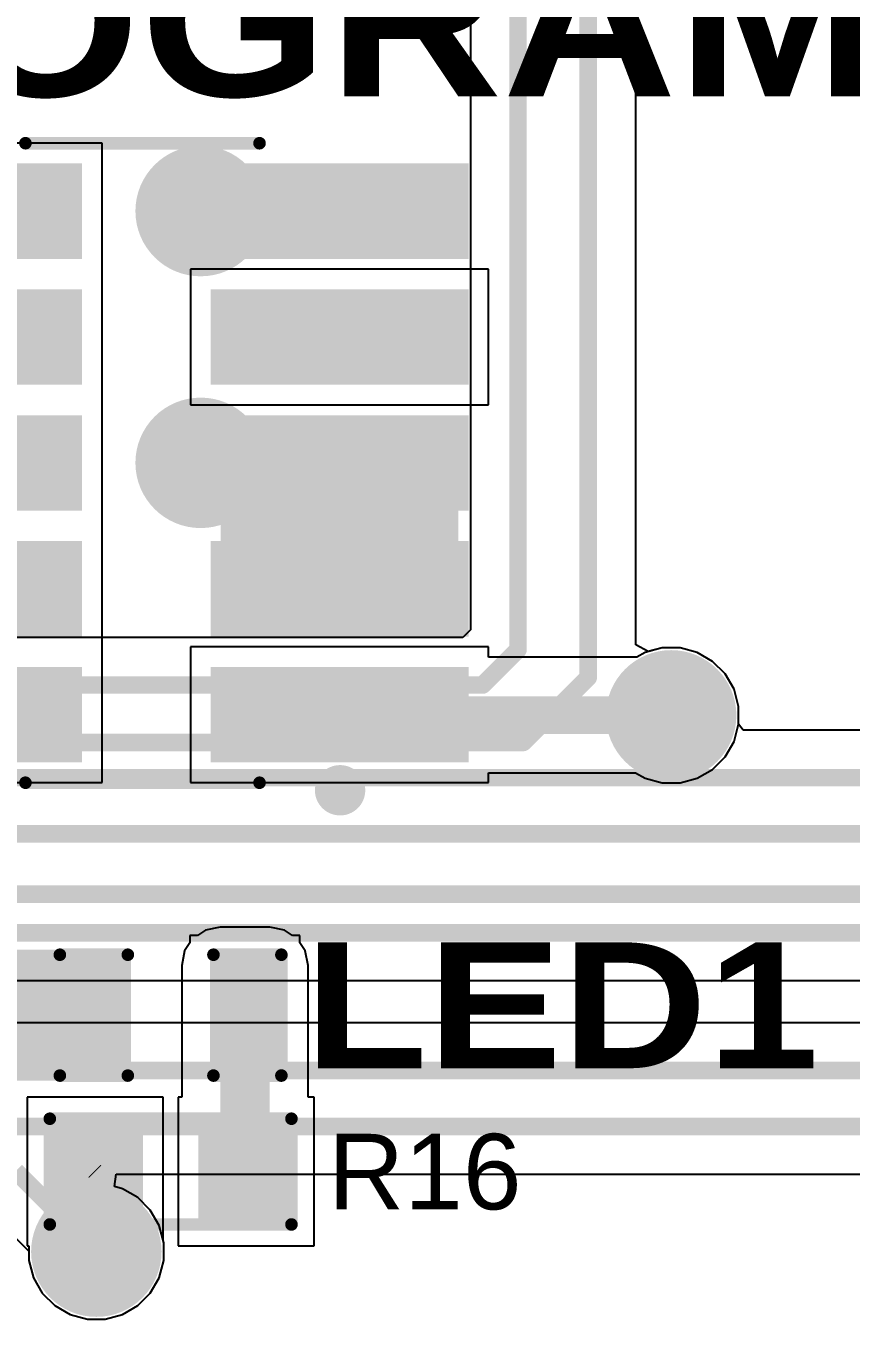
# Model space of a CAD drawing. Header units: inches. Extents: x -0.14 to 3.84, y -0.14 to 3.05.
# Drawn here: x 2.882 to 3.21, y 1.461 to 1.975 of the extents above; entities that cross this region are included whole.
import ezdxf

# ---------------------------------------------------------------- set-up
doc = ezdxf.new("R2010")
doc.units = ezdxf.units.IN
doc.header["$MEASUREMENT"] = 0
for name, color, linetype in [('Bottom Layer', 5, 'Continuous'), ('Bottom Solder', 6, 'Continuous'), ('Ground Layer', 76, 'Continuous'), ('Power Layer', 16, 'Continuous'), ('Top Layer', 1, 'Continuous'), ('Top Overlay', 2, 'Continuous'), ('Top Paste', 8, 'Continuous'), ('Top Solder', 216, 'Continuous'), ('Via Holes', 16, 'Continuous')]:
    doc.layers.add(name, color=color, linetype=linetype)
doc.styles.add('Arial', font='', dxfattribs={"height": 0.2})
doc.styles.add('Arial Black_Bold', font='', dxfattribs={"height": 0.2})
doc.styles.get('Arial').set_extended_font_data('Arial')
doc.styles.get('Arial Black_Bold').set_extended_font_data('Arial Black', bold=True)

# ---------------------------------------------------------------- blocks, each defined once
blk = doc.blocks.new('R___0603_60')
at = {"layer": 'Top Layer'}
for points in [[(-0.015, 0.0175), (-0.015, -0.0175), (-0.045, -0.0175), (-0.045, 0.0175)], [(0.045, 0.0175), (0.045, -0.0175), (0.015, -0.0175), (0.015, 0.0175)]]:
    blk.add_hatch(color=1, dxfattribs=at).paths.add_polyline_path(points)
at = {"layer": 'Top Paste'}
for points in [[(-0.015, 0.0175), (-0.015, -0.0175), (-0.045, -0.0175), (-0.045, 0.0175)], [(0.045, 0.0175), (0.045, -0.0175), (0.015, -0.0175), (0.015, 0.0175)]]:
    blk.add_hatch(color=8, dxfattribs=at).paths.add_polyline_path(points)
at = {"layer": 'Top Solder'}
for points in [[(-0.011, 0.0215), (-0.011, -0.0215), (-0.049, -0.0215), (-0.049, 0.0215)], [(0.049, 0.0215), (0.049, -0.0215), (0.011, -0.0215), (0.011, 0.0215)]]:
    blk.add_hatch(color=216, dxfattribs=at).paths.add_polyline_path(points)
at = {"layer": 'Top Overlay'}
for points in [[(-0.048, 0.021, 0.005, 0.005, 0), (0.048, 0.021, 0.005, 0.005, 0)], [(-0.048, -0.021, 0.005, 0.005, 0), (-0.048, 0.021, 0.005, 0.005, 0)], [(0.048, -0.021, 0.005, 0.005, 0), (0.048, 0.021, 0.005, 0.005, 0)], [(-0.048, -0.021, 0.005, 0.005, 0), (0.048, -0.021, 0.005, 0.005, 0)]]:
    blk.add_lwpolyline(points, format="xyseb", dxfattribs=at)
for points in [[(-0.04925, 0.021, 0.0025, 0.0025, 1), (-0.04675, 0.021, 0.0025, 0.0025, 1)], [(-0.04925, 0.021, 0.0025, 0.0025, 1), (-0.04675, 0.021, 0.0025, 0.0025, 1)], [(0.04675, 0.021, 0.0025, 0.0025, 1), (0.04925, 0.021, 0.0025, 0.0025, 1)], [(0.04675, 0.021, 0.0025, 0.0025, 1), (0.04925, 0.021, 0.0025, 0.0025, 1)], [(-0.04925, -0.021, 0.0025, 0.0025, 1), (-0.04675, -0.021, 0.0025, 0.0025, 1)], [(-0.04925, -0.021, 0.0025, 0.0025, 1), (-0.04675, -0.021, 0.0025, 0.0025, 1)], [(0.04675, -0.021, 0.0025, 0.0025, 1), (0.04925, -0.021, 0.0025, 0.0025, 1)], [(0.04675, -0.021, 0.0025, 0.0025, 1), (0.04925, -0.021, 0.0025, 0.0025, 1)]]:
    blk.add_lwpolyline(points, format="xyseb", close=True, dxfattribs=at)
blk = doc.blocks.new('LED_0603_76')
at = {"layer": 'Top Layer'}
for points in [[(-0.03937, 0.01969), (-0.01968, 0.01969), (-0.01968, -0.01968), (-0.03937, -0.01968)], [(0.01968, 0.01969), (0.03937, 0.01969), (0.03937, -0.01968), (0.01968, -0.01968)]]:
    blk.add_hatch(color=1, dxfattribs=at).paths.add_polyline_path(points)
at = {"layer": 'Top Overlay'}
blk.add_hatch(color=2, dxfattribs=at).paths.add_polyline_path([(0.044, -0.026), (0.069, -0.026), (0.069, 0.026), (0.044, 0.026)])
at = {"layer": 'Top Paste'}
for points in [[(-0.03937, 0.01969), (-0.01968, 0.01969), (-0.01968, -0.01968), (-0.03937, -0.01968)], [(0.01968, 0.01969), (0.03937, 0.01969), (0.03937, -0.01968), (0.01968, -0.01968)]]:
    blk.add_hatch(color=8, dxfattribs=at).paths.add_polyline_path(points)
at = {"layer": 'Top Solder'}
for points in [[(-0.04337, 0.02369), (-0.01568, 0.02369), (-0.01568, -0.02368), (-0.04337, -0.02368)], [(0.01568, 0.02369), (0.04337, 0.02369), (0.04337, -0.02368), (0.01568, -0.02368)]]:
    blk.add_hatch(color=216, dxfattribs=at).paths.add_polyline_path(points)
at = {"layer": 'Top Overlay'}
for points in [[(-0.017, 0.024, 0.005, 0.005, 0), (-0.044, 0.024, 0.005, 0.005, 0)], [(-0.044, 0.024, 0.005, 0.005, 0), (-0.044, -0.024, 0.005, 0.005, 0)], [(0.044, 0.024, 0.005, 0.005, 0), (0.017, 0.024, 0.005, 0.005, 0)], [(0.044, 0.024, 0.005, 0.005, 0), (0.044, -0.024, 0.005, 0.005, 0)], [(-0.017, -0.024, 0.005, 0.005, 0), (-0.044, -0.024, 0.005, 0.005, 0)], [(0.044, -0.024, 0.005, 0.005, 0), (0.017, -0.024, 0.005, 0.005, 0)]]:
    blk.add_lwpolyline(points, format="xyseb", dxfattribs=at)
for points in [[(-0.04525, 0.024, 0.0025, 0.0025, 1), (-0.04275, 0.024, 0.0025, 0.0025, 1)], [(-0.04525, 0.024, 0.0025, 0.0025, 1), (-0.04275, 0.024, 0.0025, 0.0025, 1)], [(-0.01825, 0.024, 0.0025, 0.0025, 1), (-0.01575, 0.024, 0.0025, 0.0025, 1)], [(0.01575, 0.024, 0.0025, 0.0025, 1), (0.01825, 0.024, 0.0025, 0.0025, 1)], [(0.04275, 0.024, 0.0025, 0.0025, 1), (0.04525, 0.024, 0.0025, 0.0025, 1)], [(0.04275, 0.024, 0.0025, 0.0025, 1), (0.04525, 0.024, 0.0025, 0.0025, 1)], [(-0.04525, -0.024, 0.0025, 0.0025, 1), (-0.04275, -0.024, 0.0025, 0.0025, 1)], [(-0.04525, -0.024, 0.0025, 0.0025, 1), (-0.04275, -0.024, 0.0025, 0.0025, 1)], [(-0.01825, -0.024, 0.0025, 0.0025, 1), (-0.01575, -0.024, 0.0025, 0.0025, 1)], [(0.01575, -0.024, 0.0025, 0.0025, 1), (0.01825, -0.024, 0.0025, 0.0025, 1)], [(0.04275, -0.024, 0.0025, 0.0025, 1), (0.04525, -0.024, 0.0025, 0.0025, 1)], [(0.04275, -0.024, 0.0025, 0.0025, 1), (0.04525, -0.024, 0.0025, 0.0025, 1)]]:
    blk.add_lwpolyline(points, format="xyseb", close=True, dxfattribs=at)
at = {"layer": 'Top Overlay', "style": 'Arial Black_Bold'}
blk.add_text('LED1', height=0.05, rotation=-180, dxfattribs=at).set_placement((-0.05326, 0.02108))
blk = doc.blocks.new('20021121_00010C4LF__85')
at = {"layer": 'Top Layer'}
for points in [[(-0.11496, 0.12402), (-0.08504, 0.12402), (-0.08504, 0.02953), (-0.11496, 0.02953)], [(-0.06496, 0.12402), (-0.03504, 0.12402), (-0.03504, 0.02953), (-0.06496, 0.02953)], [(-0.01496, 0.12402), (0.01496, 0.12402), (0.01496, 0.02953), (-0.01496, 0.02953)], [(0.03504, 0.12402), (0.06496, 0.12402), (0.06496, 0.02953), (0.03504, 0.02953)], [(0.08504, 0.12402), (0.11496, 0.12402), (0.11496, 0.02953), (0.08504, 0.02953)], [(-0.11496, -0.02953), (-0.08504, -0.02953), (-0.08504, -0.12402), (-0.11496, -0.12402)], [(-0.06496, -0.02953), (-0.03504, -0.02953), (-0.03504, -0.12402), (-0.06496, -0.12402)], [(-0.01496, -0.02953), (0.01496, -0.02953), (0.01496, -0.12402), (-0.01496, -0.12402)], [(0.03504, -0.02953), (0.06496, -0.02953), (0.06496, -0.12402), (0.03504, -0.12402)], [(0.08504, -0.02953), (0.11496, -0.02953), (0.11496, -0.12402), (0.08504, -0.12402)]]:
    blk.add_hatch(color=1, dxfattribs=at).paths.add_polyline_path(points)
at = {"layer": 'Top Paste'}
for points in [[(-0.11496, 0.12402), (-0.08504, 0.12402), (-0.08504, 0.02953), (-0.11496, 0.02953)], [(-0.06496, 0.12402), (-0.03504, 0.12402), (-0.03504, 0.02953), (-0.06496, 0.02953)], [(-0.01496, 0.12402), (0.01496, 0.12402), (0.01496, 0.02953), (-0.01496, 0.02953)], [(0.03504, 0.12402), (0.06496, 0.12402), (0.06496, 0.02953), (0.03504, 0.02953)], [(0.08504, 0.12402), (0.11496, 0.12402), (0.11496, 0.02953), (0.08504, 0.02953)], [(-0.11496, -0.02953), (-0.08504, -0.02953), (-0.08504, -0.12402), (-0.11496, -0.12402)], [(-0.06496, -0.02953), (-0.03504, -0.02953), (-0.03504, -0.12402), (-0.06496, -0.12402)], [(-0.01496, -0.02953), (0.01496, -0.02953), (0.01496, -0.12402), (-0.01496, -0.12402)], [(0.03504, -0.02953), (0.06496, -0.02953), (0.06496, -0.12402), (0.03504, -0.12402)], [(0.08504, -0.02953), (0.11496, -0.02953), (0.11496, -0.12402), (0.08504, -0.12402)]]:
    blk.add_hatch(color=8, dxfattribs=at).paths.add_polyline_path(points)
at = {"layer": 'Top Solder'}
for points in [[(-0.11896, 0.12802), (-0.08104, 0.12802), (-0.08104, 0.02553), (-0.11896, 0.02553)], [(-0.06896, 0.12802), (-0.03104, 0.12802), (-0.03104, 0.02553), (-0.06896, 0.02553)], [(-0.01896, 0.12802), (0.01896, 0.12802), (0.01896, 0.02553), (-0.01896, 0.02553)], [(0.03104, 0.12802), (0.06896, 0.12802), (0.06896, 0.02553), (0.03104, 0.02553)], [(0.08104, 0.12802), (0.11896, 0.12802), (0.11896, 0.02553), (0.08104, 0.02553)], [(-0.11896, -0.02553), (-0.08104, -0.02553), (-0.08104, -0.12802), (-0.11896, -0.12802)], [(-0.06896, -0.02553), (-0.03104, -0.02553), (-0.03104, -0.12802), (-0.06896, -0.12802)], [(-0.01896, -0.02553), (0.01896, -0.02553), (0.01896, -0.12802), (-0.01896, -0.12802)], [(0.03104, -0.02553), (0.06896, -0.02553), (0.06896, -0.12802), (0.03104, -0.12802)], [(0.08104, -0.02553), (0.11896, -0.02553), (0.11896, -0.12802), (0.08104, -0.12802)]]:
    blk.add_hatch(color=216, dxfattribs=at).paths.add_polyline_path(points)
at = {"layer": 'Top Overlay'}
for points in [[(-0.127, 0.048, 0.005, 0.005, 0), (-0.127, -0.045, 0.005, 0.005, 0)], [(0.127, 0.048, 0.005, 0.005, 0), (0.127, -0.045, 0.005, 0.005, 0)]]:
    blk.add_lwpolyline(points, format="xyseb", dxfattribs=at)
for points in [[(-0.12825, 0.048, 0.0025, 0.0025, 1), (-0.12575, 0.048, 0.0025, 0.0025, 1)], [(0.12575, 0.048, 0.0025, 0.0025, 1), (0.12825, 0.048, 0.0025, 0.0025, 1)], [(-0.12825, -0.045, 0.0025, 0.0025, 1), (-0.12575, -0.045, 0.0025, 0.0025, 1)], [(0.12575, -0.045, 0.0025, 0.0025, 1), (0.12825, -0.045, 0.0025, 0.0025, 1)], [(-0.125, -0.077, 0.01, 0.01, 1), (-0.135, -0.077, 0.01, 0.01, 1)], [(-0.1375, -0.077, 0.005, 0.005, 1), (-0.1325, -0.077, 0.005, 0.005, 1)], [(-0.1275, -0.077, 0.005, 0.005, 1), (-0.1225, -0.077, 0.005, 0.005, 1)]]:
    blk.add_lwpolyline(points, format="xyseb", close=True, dxfattribs=at)

msp = doc.modelspace()

# ---------------------------------------------------------------- hatches: boundary and pattern name
at = {"layer": 'Bottom Layer'}
h = msp.add_hatch(color=5, dxfattribs=at)
edge = h.paths.add_edge_path()
edge.add_arc((2.95109, 1.9013), 0.01181, 0, 360)
h = msp.add_hatch(color=5, dxfattribs=at)
edge = h.paths.add_edge_path()
edge.add_arc((2.95109, 1.8013), 0.01181, 0, 360)
h = msp.add_hatch(color=5, dxfattribs=at)
edge = h.paths.add_edge_path()
edge.add_arc((3.138, 1.701), 0.01181, 0, 360)
h = msp.add_hatch(color=5, dxfattribs=at)
edge = h.paths.add_edge_path()
edge.add_arc((2.90965, 1.488), 0.01181, 0, 360)
at = {"layer": 'Bottom Solder'}
h = msp.add_hatch(color=6, dxfattribs=at)
edge = h.paths.add_edge_path()
edge.add_arc((2.95109, 1.9013), 0.01581, 0, 360)
h = msp.add_hatch(color=6, dxfattribs=at)
edge = h.paths.add_edge_path()
edge.add_arc((2.95109, 1.8013), 0.01581, 0, 360)
h = msp.add_hatch(color=6, dxfattribs=at)
edge = h.paths.add_edge_path()
edge.add_arc((3.138, 1.701), 0.01581, 0, 360)
h = msp.add_hatch(color=6, dxfattribs=at)
edge = h.paths.add_edge_path()
edge.add_arc((2.90965, 1.488), 0.01581, 0, 360)
at = {"layer": 'Ground Layer'}
h = msp.add_hatch(color=76, dxfattribs=at)
edge = h.paths.add_edge_path()
edge.add_arc((3.138, 1.701), 0.02591, 0, 360)
h = msp.add_hatch(color=76, dxfattribs=at)
edge = h.paths.add_edge_path()
edge.add_arc((2.90965, 1.488), 0.02591, 0, 360)
at = {"layer": 'Power Layer'}
h = msp.add_hatch(color=16, dxfattribs=at)
edge = h.paths.add_edge_path()
edge.add_arc((2.95109, 1.9013), 0.02591, 0, 360)
h = msp.add_hatch(color=16, dxfattribs=at)
edge = h.paths.add_edge_path()
edge.add_arc((2.95109, 1.8013), 0.02591, 0, 360)
h = msp.add_hatch(color=16, dxfattribs=at)
edge = h.paths.add_edge_path()
edge.add_arc((2.90965, 1.488), 0.02591, 0, 360)
at = {"layer": 'Top Layer'}
h = msp.add_hatch(color=1, dxfattribs=at)
edge = h.paths.add_edge_path()
edge.add_arc((2.95109, 1.9013), 0.01181, 0, 360)
for points in [[(2.95126, 1.91308), (2.95126, 1.88947), (3.00626, 1.88947), (3.00626, 1.91308)], [(2.95902, 1.73629), (3.0535, 1.73629), (3.0535, 1.81621), (2.95902, 1.81621)], [(2.95126, 1.81308), (2.95126, 1.78947), (3.00626, 1.78947), (3.00626, 1.81308)], [(2.95886, 1.51979), (2.97854, 1.51979), (2.97854, 1.60161), (2.95886, 1.60161)]]:
    msp.add_hatch(color=1, dxfattribs=at).paths.add_polyline_path(points)
h = msp.add_hatch(color=1, dxfattribs=at)
edge = h.paths.add_edge_path()
edge.add_arc((2.95109, 1.8013), 0.01181, 0, 360)
h = msp.add_hatch(color=1, dxfattribs=at)
edge = h.paths.add_edge_path()
edge.add_arc((3.138, 1.701), 0.01181, 0, 360)
h = msp.add_hatch(color=1, dxfattribs=at)
edge = h.paths.add_edge_path()
edge.add_arc((2.90965, 1.488), 0.01181, 0, 360)
at = {"layer": 'Top Solder'}
h = msp.add_hatch(color=216, dxfattribs=at)
edge = h.paths.add_edge_path()
edge.add_arc((2.95109, 1.9013), 0.01581, 0, 360)
h = msp.add_hatch(color=216, dxfattribs=at)
edge = h.paths.add_edge_path()
edge.add_arc((2.95109, 1.8013), 0.01581, 0, 360)
h = msp.add_hatch(color=216, dxfattribs=at)
edge = h.paths.add_edge_path()
edge.add_arc((3.138, 1.701), 0.01581, 0, 360)
h = msp.add_hatch(color=216, dxfattribs=at)
edge = h.paths.add_edge_path()
edge.add_arc((2.90965, 1.488), 0.01581, 0, 360)
at = {"layer": 'Via Holes'}
h = msp.add_hatch(color=7, dxfattribs=at)
edge = h.paths.add_edge_path()
edge.add_arc((2.95109, 1.9013), 0.00591, 0, 360)
h = msp.add_hatch(color=7, dxfattribs=at)
edge = h.paths.add_edge_path()
edge.add_arc((2.95109, 1.8013), 0.00591, 0, 360)
h = msp.add_hatch(color=7, dxfattribs=at)
edge = h.paths.add_edge_path()
edge.add_arc((3.138, 1.701), 0.00591, 0, 360)
h = msp.add_hatch(color=7, dxfattribs=at)
edge = h.paths.add_edge_path()
edge.add_arc((2.90965, 1.488), 0.00591, 0, 360)

# ---------------------------------------------------------------- linework, layer by layer
at = {"layer": 'Bottom Layer'}
for p, q in [((3.05831, 2.54958), (3.05831, 1.73494)), ((3.12392, 1.72895), (3.12392, 2.49878)), ((3.05529, 1.73192), (2.60577, 1.73192)), ((3.05831, 1.73494), (3.05529, 1.73192)), ((3.12892, 1.72632), (3.12392, 1.72895)), ((3.13447, 1.72781), (3.12892, 1.72632)), ((3.14153, 1.72781), (3.13447, 1.72781)), ((3.14835, 1.72598), (3.14153, 1.72781)), ((3.15446, 1.72245), (3.14835, 1.72598)), ((3.15945, 1.71746), (3.15446, 1.72245)), ((3.16298, 1.71135), (3.15945, 1.71746)), ((3.16481, 1.70453), (3.16298, 1.71135)), ((3.16481, 1.69747), (3.16481, 1.70453)), ((3.16662, 1.69511), (3.16481, 1.69747)), ((3.2274, 1.69511), (3.16662, 1.69511)), ((2.44705, 1.59574), (3.48043, 1.59574)), ((3.29926, 1.57886), (2.56005, 1.57886)), ((2.91689, 1.51382), (2.91755, 1.51882)), ((2.91755, 1.51882), (3.27837, 1.51882)), ((2.92, 1.51298), (2.91689, 1.51382)), ((2.92611, 1.50945), (2.92, 1.51298)), ((2.9311, 1.50446), (2.92611, 1.50945)), ((2.86983, 1.50114), (2.88284, 1.48814)), ((2.93463, 1.49835), (2.9311, 1.50446)), ((2.93646, 1.49153), (2.93463, 1.49835)), ((2.93646, 1.48447), (2.93646, 1.49153)), ((2.88284, 1.48814), (2.88284, 1.48447)), ((2.88284, 1.48447), (2.88466, 1.47765)), ((2.93463, 1.47765), (2.93646, 1.48447)), ((2.88466, 1.47765), (2.88819, 1.47154)), ((2.9311, 1.47154), (2.93463, 1.47765)), ((2.88819, 1.47154), (2.89318, 1.46655)), ((2.92611, 1.46655), (2.9311, 1.47154)), ((2.89318, 1.46655), (2.8993, 1.46302)), ((2.92, 1.46302), (2.92611, 1.46655)), ((2.8993, 1.46302), (2.90612, 1.46119)), ((2.90612, 1.46119), (2.91318, 1.46119)), ((2.91318, 1.46119), (2.92, 1.46302))]:
    msp.add_line(p, q, dxfattribs=at)
for points in [[(3.07717, 1.72712, 0.007, 0.007, 0), (3.07717, 2.54958, 0.007, 0.007, 0)], [(3.10506, 1.71606, 0.007, 0.007, 0), (3.10506, 2.51783, 0.007, 0.007, 0)], [(3.0631, 1.71306, 0.007, 0.007, 0), (3.07717, 1.72712, 0.007, 0.007, 0)], [(2.517, 1.71306, 0.007, 0.007, 0), (3.0631, 1.71306, 0.007, 0.007, 0)], [(3.07925, 1.69025, 0.007, 0.007, 0), (3.10506, 1.71606, 0.007, 0.007, 0)], [(2.47438, 1.69025, 0.007, 0.007, 0), (3.07925, 1.69025, 0.007, 0.007, 0)], [(2.46858, 1.67625, 0.007, 0.007, 0), (3.23522, 1.67625, 0.007, 0.007, 0)], [(2.51704, 1.65397, 0.007, 0.007, 0), (3.24616, 1.65397, 0.007, 0.007, 0)], [(2.50258, 1.62999, 0.007, 0.007, 0), (3.26715, 1.62999, 0.007, 0.007, 0)], [(2.428, 1.6146, 0.007, 0.007, 0), (3.48043, 1.6146, 0.007, 0.007, 0)], [(2.541, 1.56, 0.007, 0.007, 0), (3.29926, 1.56, 0.007, 0.007, 0)], [(2.44587, 1.53768, 0.007, 0.007, 0), (3.28618, 1.53768, 0.007, 0.007, 0)], [(2.87765, 1.52, 0.007, 0.007, 0), (2.90965, 1.488, 0.007, 0.007, 0)]]:
    msp.add_lwpolyline(points, format="xyseb", dxfattribs=at)
for points in [[(3.07542, 1.72712, 0.0035, 0.0035, 1), (3.07892, 1.72712, 0.0035, 0.0035, 1)], [(3.07542, 1.72712, 0.0035, 0.0035, 1), (3.07892, 1.72712, 0.0035, 0.0035, 1)], [(3.06135, 1.71306, 0.0035, 0.0035, 1), (3.06485, 1.71306, 0.0035, 0.0035, 1)], [(3.06135, 1.71306, 0.0035, 0.0035, 1), (3.06485, 1.71306, 0.0035, 0.0035, 1)], [(3.10331, 1.71606, 0.0035, 0.0035, 1), (3.10681, 1.71606, 0.0035, 0.0035, 1)], [(3.10331, 1.71606, 0.0035, 0.0035, 1), (3.10681, 1.71606, 0.0035, 0.0035, 1)], [(3.0775, 1.69025, 0.0035, 0.0035, 1), (3.081, 1.69025, 0.0035, 0.0035, 1)], [(3.0775, 1.69025, 0.0035, 0.0035, 1), (3.081, 1.69025, 0.0035, 0.0035, 1)], [(2.9079, 1.488, 0.0035, 0.0035, 1), (2.9114, 1.488, 0.0035, 0.0035, 1)]]:
    msp.add_lwpolyline(points, format="xyseb", close=True, dxfattribs=at)
at = {"layer": 'Top Layer'}
for p, q in [((2.91196, 1.92821), (2.87158, 1.92821)), ((2.91196, 1.87429), (2.91196, 1.92821)), ((3.0655, 1.87821), (2.94702, 1.87821)), ((2.94702, 1.87821), (2.94702, 1.82429)), ((3.0655, 1.82429), (3.0655, 1.87821)), ((2.91196, 1.82429), (2.91196, 1.87429)), ((2.91196, 1.77429), (2.91196, 1.82429)), ((2.94702, 1.82429), (3.0655, 1.82429)), ((2.91196, 1.72429), (2.91196, 1.77429)), ((3.0655, 1.72821), (2.94702, 1.72821)), ((2.94702, 1.72821), (2.94702, 1.67429)), ((3.0655, 1.72407), (3.0655, 1.72821)), ((3.12765, 1.72598), (3.12433, 1.72407)), ((3.13447, 1.72781), (3.12765, 1.72598)), ((3.14153, 1.72781), (3.13447, 1.72781)), ((3.14835, 1.72598), (3.14153, 1.72781)), ((3.15446, 1.72245), (3.14835, 1.72598)), ((2.91196, 1.67429), (2.91196, 1.72429)), ((3.12433, 1.72407), (3.0655, 1.72407)), ((3.15945, 1.71746), (3.15446, 1.72245)), ((3.16298, 1.71135), (3.15945, 1.71746)), ((3.16481, 1.70453), (3.16298, 1.71135)), ((3.16481, 1.69747), (3.16481, 1.70453)), ((3.16298, 1.69065), (3.16481, 1.69747)), ((3.15945, 1.68454), (3.16298, 1.69065)), ((3.15446, 1.67955), (3.15945, 1.68454)), ((3.0655, 1.67429), (3.0655, 1.67818)), ((3.0655, 1.67818), (3.1239, 1.67818)), ((3.1239, 1.67818), (3.12765, 1.67602)), ((3.12765, 1.67602), (3.13447, 1.67419)), ((3.14153, 1.67419), (3.14835, 1.67602)), ((3.14835, 1.67602), (3.15446, 1.67955)), ((2.79347, 1.67429), (2.91196, 1.67429)), ((2.94702, 1.67429), (3.0655, 1.67429)), ((3.13447, 1.67419), (3.14153, 1.67419)), ((2.94982, 1.61361), (2.94686, 1.61361)), ((2.94686, 1.61361), (2.94686, 1.61065)), ((2.95301, 1.61574), (2.94982, 1.61361)), ((2.95886, 1.61691), (2.95301, 1.61574)), ((2.97854, 1.61691), (2.95886, 1.61691)), ((2.9844, 1.61574), (2.97854, 1.61691)), ((2.98758, 1.61361), (2.9844, 1.61574)), ((2.99054, 1.61361), (2.98758, 1.61361)), ((2.99054, 1.61065), (2.99054, 1.61361)), ((2.94686, 1.61065), (2.94473, 1.60747)), ((2.99267, 1.60747), (2.99054, 1.61065)), ((2.94473, 1.60747), (2.94356, 1.60161)), ((2.99384, 1.60161), (2.99267, 1.60747)), ((2.94356, 1.60161), (2.94356, 1.54929)), ((2.99384, 1.54929), (2.99384, 1.60161)), ((2.93617, 1.54929), (2.88217, 1.54929)), ((2.88217, 1.54929), (2.88217, 1.49029)), ((2.93617, 1.49259), (2.93617, 1.54929)), ((2.94356, 1.54929), (2.94217, 1.54929)), ((2.94217, 1.54929), (2.94217, 1.49029)), ((2.99617, 1.54929), (2.99384, 1.54929)), ((2.99617, 1.49029), (2.99617, 1.54929)), ((2.88217, 1.49029), (2.88284, 1.49029)), ((2.88284, 1.49029), (2.88284, 1.48447)), ((2.93646, 1.49153), (2.93617, 1.49259)), ((2.93646, 1.48447), (2.93646, 1.49153)), ((2.94217, 1.49029), (2.99617, 1.49029)), ((2.88284, 1.48447), (2.88466, 1.47765)), ((2.93463, 1.47765), (2.93646, 1.48447)), ((2.88466, 1.47765), (2.88819, 1.47154)), ((2.9311, 1.47154), (2.93463, 1.47765)), ((2.88819, 1.47154), (2.89318, 1.46655)), ((2.92611, 1.46655), (2.9311, 1.47154)), ((2.89318, 1.46655), (2.8993, 1.46302)), ((2.92, 1.46302), (2.92611, 1.46655)), ((2.8993, 1.46302), (2.90612, 1.46119)), ((2.90612, 1.46119), (2.91318, 1.46119)), ((2.91318, 1.46119), (2.92, 1.46302))]:
    msp.add_line(p, q, dxfattribs=at)
for points in [[(3.00626, 1.70125, 0.015, 0.015, 0), (3.00639, 1.70112, 0.015, 0.015, 0)], [(3.00639, 1.70112, 0.015, 0.015, 0), (3.13788, 1.70112, 0.015, 0.015, 0)], [(3.13788, 1.70112, 0.015, 0.015, 0), (3.138, 1.701, 0.015, 0.015, 0)], [(2.82693, 1.58193, 0.015, 0.015, 0), (2.90965, 1.58193, 0.015, 0.015, 0)], [(2.90896, 1.52, 0.015, 0.015, 0), (2.90941, 1.51955, 0.015, 0.015, 0)], [(2.90941, 1.48824, 0.015, 0.015, 0), (2.90941, 1.51955, 0.015, 0.015, 0)], [(2.90896, 1.52, 0.007, 0.007, 0), (2.90917, 1.51979, 0.007, 0.007, 0)], [(2.90941, 1.48824, 0.015, 0.015, 0), (2.90965, 1.488, 0.015, 0.015, 0)]]:
    msp.add_lwpolyline(points, format="xyseb", dxfattribs=at)
for points in [[(3.00251, 1.70125, 0.0075, 0.0075, 1), (3.01001, 1.70125, 0.0075, 0.0075, 1)], [(3.00264, 1.70112, 0.0075, 0.0075, 1), (3.01014, 1.70112, 0.0075, 0.0075, 1)], [(3.00264, 1.70112, 0.0075, 0.0075, 1), (3.01014, 1.70112, 0.0075, 0.0075, 1)], [(3.13413, 1.70112, 0.0075, 0.0075, 1), (3.14163, 1.70112, 0.0075, 0.0075, 1)], [(3.13413, 1.70112, 0.0075, 0.0075, 1), (3.14163, 1.70112, 0.0075, 0.0075, 1)], [(3.13425, 1.701, 0.0075, 0.0075, 1), (3.14175, 1.701, 0.0075, 0.0075, 1)], [(2.9059, 1.58193, 0.0075, 0.0075, 1), (2.9134, 1.58193, 0.0075, 0.0075, 1)], [(2.90521, 1.52, 0.0075, 0.0075, 1), (2.91271, 1.52, 0.0075, 0.0075, 1)], [(2.90566, 1.51955, 0.0075, 0.0075, 1), (2.91316, 1.51955, 0.0075, 0.0075, 1)], [(2.90566, 1.51955, 0.0075, 0.0075, 1), (2.91316, 1.51955, 0.0075, 0.0075, 1)], [(2.90721, 1.52, 0.0035, 0.0035, 1), (2.91071, 1.52, 0.0035, 0.0035, 1)], [(2.90742, 1.51979, 0.0035, 0.0035, 1), (2.91092, 1.51979, 0.0035, 0.0035, 1)], [(2.90566, 1.48824, 0.0075, 0.0075, 1), (2.91316, 1.48824, 0.0075, 0.0075, 1)], [(2.90566, 1.48824, 0.0075, 0.0075, 1), (2.91316, 1.48824, 0.0075, 0.0075, 1)], [(2.9059, 1.488, 0.0075, 0.0075, 1), (2.9134, 1.488, 0.0075, 0.0075, 1)]]:
    msp.add_lwpolyline(points, format="xyseb", close=True, dxfattribs=at)

# ---------------------------------------------------------------- block references
for name, p, rotation in [('20021121_00010C4LF__85', (2.92949, 1.80125), 90), ('LED_0603_76', (2.93917, 1.58193), 180)]:
    msp.add_blockref(name, p, dxfattribs=dict(rotation=rotation))
msp.add_blockref('R___0603_60', (2.93917, 1.51979))

# ---------------------------------------------------------------- texts
at = {"layer": 'Top Overlay', "style": 'Arial Black_Bold'}
msp.add_text('PROGRAMMING', height=0.06, rotation=360, dxfattribs=at).set_placement((2.71919, 1.94682))
at = {"layer": 'Top Overlay'}
for s, height, style, p in [('LED1', 0.05, 'Arial Black_Bold', (2.99243, 1.56085)), ('R16', 0.03, 'Arial', (3.00169, 1.50479))]:
    msp.add_text(s, height=height, dxfattribs=dict(at, style=style)).set_placement(p)

doc.saveas('drawing.dxf')
